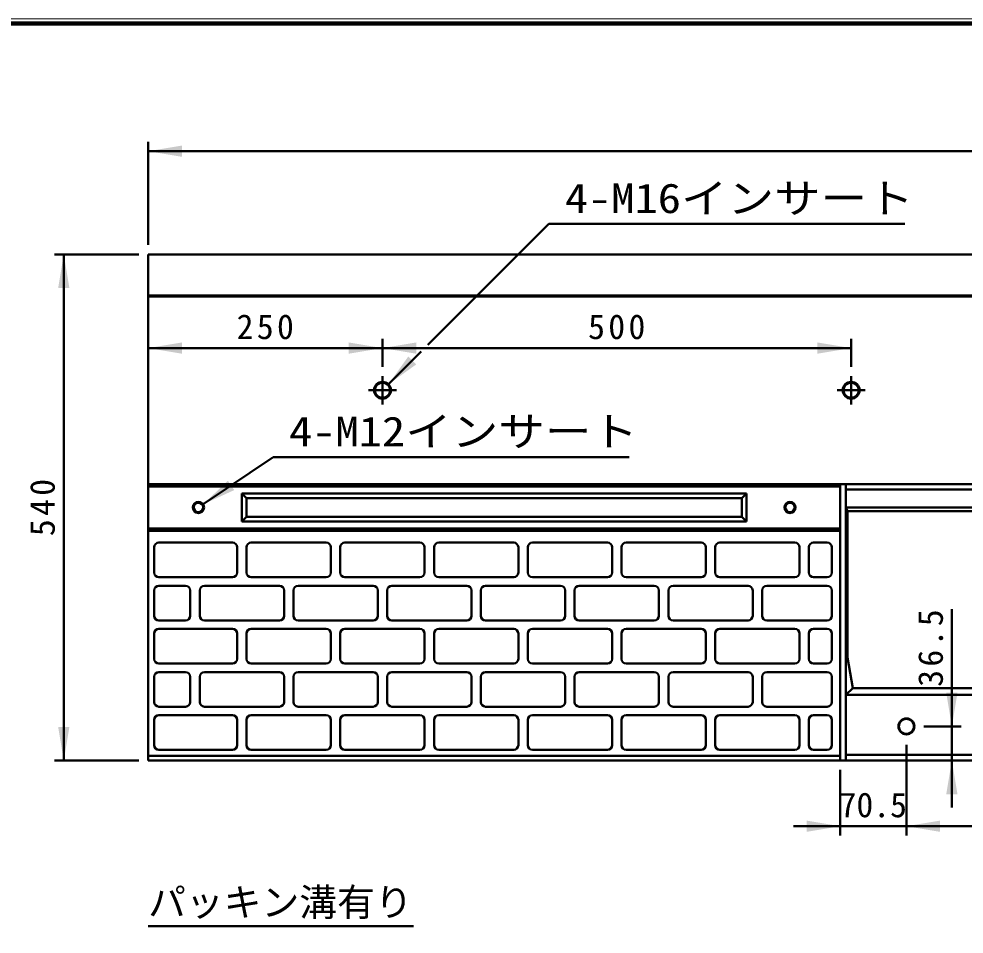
# Model space of a CAD drawing. Units: millimetres, scale not verified. Extents: x 100 to 4105, y 100 to 2870.
# Drawn here: x 1798 to 2807, y 1894 to 2870 of the extents above; entities that cross this region are included whole.
import ezdxf
from ezdxf.enums import TextEntityAlignment as Align

# ---------------------------------------------------------------- set-up
doc = ezdxf.new("R2010")
doc.units = ezdxf.units.MM
doc.header["$LTSCALE"] = 5
doc.linetypes.add('USER2', pattern=[13.4, 10, -1.2, 1, -1.2])
doc.layers.add('V-nasSTD', color=7, linetype='Continuous', lineweight=35)
doc.styles.add('ＭＳ ゴシック', font='')
doc.styles.get('ＭＳ ゴシック').set_extended_font_data('MS Gothic')

msp = doc.modelspace()

# ---------------------------------------------------------------- hatches: boundary and pattern name
at = {"layer": 'V-nasSTD'}
for points in [[(1972, 2734.887), (1936, 2728.887), (1972, 2722.887)], [(1852, 2582.887), (1846, 2618.887), (1840, 2582.887)], [(1972, 2524.887), (1936, 2518.887), (1972, 2512.887)], [(2150, 2512.887), (2186, 2518.887), (2150, 2524.887)], [(2222, 2524.887), (2186, 2518.887), (2222, 2512.887)], [(2650, 2512.887), (2686, 2518.887), (2650, 2524.887)], [(2213.577, 2509.949), (2192.364, 2480.251), (2222.062, 2501.464)], [(2027.852, 2367.445), (2024.491, 2372.415), (2021.13, 2377.385), (1994.67, 2352.248)], [(2787.5, 2151.387), (2793.5, 2115.387), (2799.5, 2151.387)], [(1840, 2114.887), (1846, 2078.887), (1852, 2114.887)], [(2787.5, 2042.887), (2793.5, 2078.887), (2799.5, 2042.887)], [(2638.5, 2002.887), (2674.5, 2008.887), (2638.5, 2014.887)], [(2781, 2014.887), (2745, 2008.887), (2781, 2002.887)]]:
    msp.add_hatch(color=256, dxfattribs=at).paths.add_polyline_path(points)

# ---------------------------------------------------------------- linework, layer by layer
at = {"layer": 'V-nasSTD', "lineweight": 100}
msp.add_line((4100, 2865), (105, 2865), dxfattribs=at)
at = {"layer": 'V-nasSTD', "lineweight": 50}
for p, q in [((1936, 2628.887), (1936, 2738.887)), ((1936, 2728.887), (3936, 2728.887)), ((2234.536, 2522.422), (2363.478, 2651.365)), ((2363.478, 2651.365), (2743.478, 2651.365)), ((1926, 2618.887), (1836, 2618.887)), ((1846, 2078.887), (1846, 2618.887)), ((1936, 2618.887), (1936, 2078.887)), ((3936, 2618.887), (1936, 2618.887)), ((2936, 2574.887), (1936, 2574.887)), ((2936, 2573.887), (1936, 2573.887)), ((2186, 2498.887), (2186, 2528.887)), ((2686, 2498.887), (2686, 2528.887)), ((1936, 2518.887), (2186, 2518.887)), ((2186, 2518.887), (2686, 2518.887)), ((2192.364, 2480.251), (2227.464, 2515.351)), ((2069.223, 2402.665), (1994.67, 2352.248)), ((2069.223, 2402.665), (2449.223, 2402.665)), ((2674.5, 2373.887), (1936, 2373.887)), ((2674.5, 2371.387), (1936, 2371.387)), ((2674.5, 2373.887), (2674.5, 2078.887)), ((2674.5, 2373.887), (2680.5, 2373.887)), ((2680.5, 2373.887), (2680.5, 2078.887)), ((2680.5, 2373.887), (3191.5, 2373.887)), ((2574.5, 2363.887), (2036, 2363.887)), ((2036, 2363.887), (2036, 2333.887)), ((2041, 2358.887), (2036, 2363.887)), ((2569.5, 2358.887), (2574.5, 2363.887)), ((2574.5, 2363.887), (2574.5, 2333.887)), ((2680.5, 2367.887), (3191.5, 2367.887)), ((2569.5, 2358.887), (2041, 2358.887)), ((2041, 2358.887), (2041, 2338.887)), ((2569.5, 2358.887), (2569.5, 2338.887)), ((2680.5, 2348.887), (3191.5, 2348.887)), ((2682.25, 2344.987), (2680.5, 2348.887)), ((2682.25, 2344.987), (3189.75, 2344.987)), ((2682.25, 2344.987), (2682.25, 2188.887)), ((2041, 2338.887), (2036, 2333.887)), ((2574.5, 2333.887), (2036, 2333.887)), ((2569.5, 2338.887), (2041, 2338.887)), ((2569.5, 2338.887), (2574.5, 2333.887)), ((2674.5, 2326.387), (1936, 2326.387)), ((2674.5, 2323.887), (1936, 2323.887)), ((1947.5, 2311.387), (2026, 2311.387)), ((2046, 2311.387), (2126, 2311.387)), ((2146, 2311.387), (2226, 2311.387)), ((2246, 2311.387), (2326, 2311.387)), ((2346, 2311.387), (2426, 2311.387)), ((2446, 2311.387), (2526, 2311.387)), ((2546, 2311.387), (2626, 2311.387)), ((2646, 2311.387), (2660.5, 2311.387)), ((1942.5, 2279.387), (1942.5, 2306.387)), ((2031, 2306.387), (2031, 2279.387)), ((2041, 2279.387), (2041, 2306.387)), ((2131, 2306.387), (2131, 2279.387)), ((2141, 2279.387), (2141, 2306.387)), ((2231, 2306.387), (2231, 2279.387)), ((2241, 2279.387), (2241, 2306.387)), ((2331, 2306.387), (2331, 2279.387)), ((2341, 2279.387), (2341, 2306.387)), ((2431, 2306.387), (2431, 2279.387)), ((2441, 2279.387), (2441, 2306.387)), ((2531, 2306.387), (2531, 2279.387)), ((2541, 2279.387), (2541, 2306.387)), ((2631, 2306.387), (2631, 2279.387)), ((2641, 2279.387), (2641, 2306.387)), ((2665.5, 2306.387), (2665.5, 2279.387)), ((2026, 2274.387), (1947.5, 2274.387)), ((2126, 2274.387), (2046, 2274.387)), ((2226, 2274.387), (2146, 2274.387)), ((2326, 2274.387), (2246, 2274.387)), ((2426, 2274.387), (2346, 2274.387)), ((2526, 2274.387), (2446, 2274.387)), ((2626, 2274.387), (2546, 2274.387)), ((2660.5, 2274.387), (2646, 2274.387)), ((1942.5, 2260.387), (1942.5, 2233.387)), ((1976, 2265.387), (1947.5, 2265.387)), ((1981, 2233.387), (1981, 2260.387)), ((1991, 2260.387), (1991, 2233.387)), ((2076, 2265.387), (1996, 2265.387)), ((2081, 2233.387), (2081, 2260.387)), ((2091, 2260.387), (2091, 2233.387)), ((2176, 2265.387), (2096, 2265.387)), ((2181, 2233.387), (2181, 2260.387)), ((2191, 2260.387), (2191, 2233.387)), ((2276, 2265.387), (2196, 2265.387)), ((2281, 2233.387), (2281, 2260.387)), ((2291, 2260.387), (2291, 2233.387)), ((2376, 2265.387), (2296, 2265.387)), ((2381, 2233.387), (2381, 2260.387)), ((2391, 2260.387), (2391, 2233.387)), ((2476, 2265.387), (2396, 2265.387)), ((2481, 2233.387), (2481, 2260.387)), ((2491, 2260.387), (2491, 2233.387)), ((2576, 2265.387), (2496, 2265.387)), ((2581, 2233.387), (2581, 2260.387)), ((2591, 2260.387), (2591, 2233.387)), ((2660.5, 2265.387), (2596, 2265.387)), ((2665.5, 2233.387), (2665.5, 2260.387)), ((2793.5, 2240.387), (2793.5, 2115.387)), ((1947.5, 2228.387), (1976, 2228.387)), ((2026, 2219.387), (1947.5, 2219.387)), ((1996, 2228.387), (2076, 2228.387)), ((2126, 2219.387), (2046, 2219.387)), ((2096, 2228.387), (2176, 2228.387)), ((2226, 2219.387), (2146, 2219.387)), ((2196, 2228.387), (2276, 2228.387)), ((2326, 2219.387), (2246, 2219.387)), ((2296, 2228.387), (2376, 2228.387)), ((2426, 2219.387), (2346, 2219.387)), ((2396, 2228.387), (2476, 2228.387)), ((2526, 2219.387), (2446, 2219.387)), ((2496, 2228.387), (2576, 2228.387)), ((2626, 2219.387), (2546, 2219.387)), ((2596, 2228.387), (2660.5, 2228.387)), ((2660.5, 2219.387), (2646, 2219.387)), ((1942.5, 2214.387), (1942.5, 2187.387)), ((2031, 2187.387), (2031, 2214.387)), ((2041, 2214.387), (2041, 2187.387)), ((2131, 2187.387), (2131, 2214.387)), ((2141, 2214.387), (2141, 2187.387)), ((2231, 2187.387), (2231, 2214.387)), ((2241, 2214.387), (2241, 2187.387)), ((2331, 2187.387), (2331, 2214.387)), ((2341, 2214.387), (2341, 2187.387)), ((2431, 2187.387), (2431, 2214.387)), ((2441, 2214.387), (2441, 2187.387)), ((2531, 2187.387), (2531, 2214.387)), ((2541, 2214.387), (2541, 2187.387)), ((2631, 2187.387), (2631, 2214.387)), ((2641, 2214.387), (2641, 2187.387)), ((2665.5, 2187.387), (2665.5, 2214.387)), ((2687.687, 2156.057), (2682.25, 2188.887)), ((1947.5, 2182.387), (2026, 2182.387)), ((2046, 2182.387), (2126, 2182.387)), ((2146, 2182.387), (2226, 2182.387)), ((2246, 2182.387), (2326, 2182.387)), ((2346, 2182.387), (2426, 2182.387)), ((2446, 2182.387), (2526, 2182.387)), ((2546, 2182.387), (2626, 2182.387)), ((2646, 2182.387), (2660.5, 2182.387)), ((1942.5, 2168.387), (1942.5, 2141.387)), ((1976, 2173.387), (1947.5, 2173.387)), ((1981, 2141.387), (1981, 2168.387)), ((1991, 2168.387), (1991, 2141.387)), ((2076, 2173.387), (1996, 2173.387)), ((2081, 2141.387), (2081, 2168.387)), ((2091, 2168.387), (2091, 2141.387)), ((2176, 2173.387), (2096, 2173.387)), ((2181, 2141.387), (2181, 2168.387)), ((2191, 2168.387), (2191, 2141.387)), ((2276, 2173.387), (2196, 2173.387)), ((2281, 2141.387), (2281, 2168.387)), ((2291, 2168.387), (2291, 2141.387)), ((2376, 2173.387), (2296, 2173.387)), ((2381, 2141.387), (2381, 2168.387)), ((2391, 2168.387), (2391, 2141.387)), ((2476, 2173.387), (2396, 2173.387)), ((2481, 2141.387), (2481, 2168.387)), ((2491, 2168.387), (2491, 2141.387)), ((2576, 2173.387), (2496, 2173.387)), ((2581, 2141.387), (2581, 2168.387)), ((2591, 2168.387), (2591, 2141.387)), ((2660.5, 2173.387), (2596, 2173.387)), ((2665.5, 2141.387), (2665.5, 2168.387)), ((2687.687, 2156.057), (2680.5, 2148.887)), ((2680.5, 2148.887), (3191.5, 2148.887)), ((2687.687, 2156.057), (3184.313, 2156.057)), ((1947.5, 2136.387), (1976, 2136.387)), ((1996, 2136.387), (2076, 2136.387)), ((2096, 2136.387), (2176, 2136.387)), ((2196, 2136.387), (2276, 2136.387)), ((2296, 2136.387), (2376, 2136.387)), ((2396, 2136.387), (2476, 2136.387)), ((2496, 2136.387), (2576, 2136.387)), ((2596, 2136.387), (2660.5, 2136.387)), ((1942.5, 2122.387), (1942.5, 2095.387)), ((2026, 2127.387), (1947.5, 2127.387)), ((2031, 2095.387), (2031, 2122.387)), ((2041, 2122.387), (2041, 2095.387)), ((2126, 2127.387), (2046, 2127.387)), ((2131, 2095.387), (2131, 2122.387)), ((2141, 2122.387), (2141, 2095.387)), ((2226, 2127.387), (2146, 2127.387)), ((2231, 2095.387), (2231, 2122.387)), ((2241, 2122.387), (2241, 2095.387)), ((2326, 2127.387), (2246, 2127.387)), ((2331, 2095.387), (2331, 2122.387)), ((2341, 2122.387), (2341, 2095.387)), ((2426, 2127.387), (2346, 2127.387)), ((2431, 2095.387), (2431, 2122.387)), ((2441, 2122.387), (2441, 2095.387)), ((2526, 2127.387), (2446, 2127.387)), ((2531, 2095.387), (2531, 2122.387)), ((2541, 2122.387), (2541, 2095.387)), ((2626, 2127.387), (2546, 2127.387)), ((2631, 2095.387), (2631, 2122.387)), ((2641, 2122.387), (2641, 2095.387)), ((2660.5, 2127.387), (2646, 2127.387)), ((2665.5, 2095.387), (2665.5, 2122.387)), ((2803.5, 2115.387), (2763.5, 2115.387)), ((2793.5, 2078.887), (2793.5, 2115.387)), ((1947.5, 2090.387), (2026, 2090.387)), ((2046, 2090.387), (2126, 2090.387)), ((2146, 2090.387), (2226, 2090.387)), ((2246, 2090.387), (2326, 2090.387)), ((2346, 2090.387), (2426, 2090.387)), ((2446, 2090.387), (2526, 2090.387)), ((2546, 2090.387), (2626, 2090.387)), ((2646, 2090.387), (2660.5, 2090.387)), ((2745, 1998.887), (2745, 2095.887)), ((1926, 2078.887), (1836, 2078.887)), ((1936, 2083.887), (2674.5, 2083.887)), ((1936, 2078.887), (2674.5, 2078.887)), ((2674.5, 2078.887), (2680.5, 2078.887)), ((2674.5, 2078.887), (2680.5, 2078.887)), ((2680.5, 2084.887), (3191.5, 2084.887)), ((2680.5, 2078.887), (3191.5, 2078.887)), ((2793.5, 2028.887), (2793.5, 2078.887)), ((2674.5, 1998.887), (2674.5, 2068.887)), ((2624.5, 2008.887), (2674.5, 2008.887)), ((2674.5, 2008.887), (2745, 2008.887)), ((2745, 2008.887), (3127, 2008.887)), ((1936, 1902.327), (2219.208, 1902.327))]:
    msp.add_line(p, q, dxfattribs=at)
at = {"layer": 'V-nasSTD', "linetype": 'USER2', "lineweight": 50}
for p, q in [((2186, 2488.887), (2186, 2458.887)), ((2686, 2488.887), (2686, 2458.887)), ((2201, 2473.887), (2171, 2473.887)), ((2701, 2473.887), (2671, 2473.887))]:
    msp.add_line(p, q, dxfattribs=at)
at = {"layer": 'V-nasSTD', "lineweight": 13}
msp.add_lwpolyline([(100, 100), (100, 2870), (4105, 2870), (4105, 100)], close=True, dxfattribs=at)
at = {"layer": 'V-nasSTD', "lineweight": 50}
for centre, radius in [((2186, 2473.887), 9), ((2186, 2473.887), 8), ((2686, 2473.887), 9), ((2686, 2473.887), 8), ((1989.7, 2348.887), 6), ((1989.7, 2348.887), 5), ((2620.8, 2348.887), 6), ((2620.8, 2348.887), 5), ((2745, 2115.387), 8.5), ((2745, 2115.387), 8)]:
    msp.add_circle(centre, radius, dxfattribs=at)
for centre, start, end in [((1947.5, 2306.387), 90, 180), ((2026, 2306.387), 0, 90), ((2046, 2306.387), 90, 180), ((2126, 2306.387), 0, 90), ((2146, 2306.387), 90, 180), ((2226, 2306.387), 0, 90), ((2246, 2306.387), 90, 180), ((2326, 2306.387), 0, 90), ((2346, 2306.387), 90, 180), ((2426, 2306.387), 0, 90), ((2446, 2306.387), 90, 180), ((2526, 2306.387), 0, 90), ((2546, 2306.387), 90, 180), ((2626, 2306.387), 0, 90), ((2646, 2306.387), 90, 180), ((2660.5, 2306.387), 0, 90), ((1947.5, 2279.387), 180, 270), ((2026, 2279.387), 270, 0), ((2046, 2279.387), 180, 270), ((2126, 2279.387), 270, 0), ((2146, 2279.387), 180, 270), ((2226, 2279.387), 270, 0), ((2246, 2279.387), 180, 270), ((2326, 2279.387), 270, 0), ((2346, 2279.387), 180, 270), ((2426, 2279.387), 270, 0), ((2446, 2279.387), 180, 270), ((2526, 2279.387), 270, 0), ((2546, 2279.387), 180, 270), ((2626, 2279.387), 270, 0), ((2646, 2279.387), 180, 270), ((2660.5, 2279.387), 270, 0), ((1947.5, 2260.387), 90, 180), ((1976, 2260.387), 0, 90), ((1996, 2260.387), 90, 180), ((2076, 2260.387), 0, 90), ((2096, 2260.387), 90, 180), ((2176, 2260.387), 0, 90), ((2196, 2260.387), 90, 180), ((2276, 2260.387), 0, 90), ((2296, 2260.387), 90, 180), ((2376, 2260.387), 0, 90), ((2396, 2260.387), 90, 180), ((2476, 2260.387), 0, 90), ((2496, 2260.387), 90, 180), ((2576, 2260.387), 0, 90), ((2596, 2260.387), 90, 180), ((2660.5, 2260.387), 0, 90), ((1947.5, 2233.387), 180, 270), ((1976, 2233.387), 270, 0), ((1996, 2233.387), 180, 270), ((2076, 2233.387), 270, 0), ((2096, 2233.387), 180, 270), ((2176, 2233.387), 270, 0), ((2196, 2233.387), 180, 270), ((2276, 2233.387), 270, 0), ((2296, 2233.387), 180, 270), ((2376, 2233.387), 270, 0), ((2396, 2233.387), 180, 270), ((2476, 2233.387), 270, 0), ((2496, 2233.387), 180, 270), ((2576, 2233.387), 270, 0), ((2596, 2233.387), 180, 270), ((2660.5, 2233.387), 270, 0), ((1947.5, 2214.387), 90, 180), ((2026, 2214.387), 0, 90), ((2046, 2214.387), 90, 180), ((2126, 2214.387), 0, 90), ((2146, 2214.387), 90, 180), ((2226, 2214.387), 0, 90), ((2246, 2214.387), 90, 180), ((2326, 2214.387), 0, 90), ((2346, 2214.387), 90, 180), ((2426, 2214.387), 0, 90), ((2446, 2214.387), 90, 180), ((2526, 2214.387), 0, 90), ((2546, 2214.387), 90, 180), ((2626, 2214.387), 0, 90), ((2646, 2214.387), 90, 180), ((2660.5, 2214.387), 0, 90), ((1947.5, 2187.387), 180, 270), ((2026, 2187.387), 270, 0), ((2046, 2187.387), 180, 270), ((2126, 2187.387), 270, 0), ((2146, 2187.387), 180, 270), ((2226, 2187.387), 270, 0), ((2246, 2187.387), 180, 270), ((2326, 2187.387), 270, 0), ((2346, 2187.387), 180, 270), ((2426, 2187.387), 270, 0), ((2446, 2187.387), 180, 270), ((2526, 2187.387), 270, 0), ((2546, 2187.387), 180, 270), ((2626, 2187.387), 270, 0), ((2646, 2187.387), 180, 270), ((2660.5, 2187.387), 270, 0), ((1947.5, 2168.387), 90, 180), ((1976, 2168.387), 0, 90), ((1996, 2168.387), 90, 180), ((2076, 2168.387), 0, 90), ((2096, 2168.387), 90, 180), ((2176, 2168.387), 0, 90), ((2196, 2168.387), 90, 180), ((2276, 2168.387), 0, 90), ((2296, 2168.387), 90, 180), ((2376, 2168.387), 0, 90), ((2396, 2168.387), 90, 180), ((2476, 2168.387), 0, 90), ((2496, 2168.387), 90, 180), ((2576, 2168.387), 0, 90), ((2596, 2168.387), 90, 180), ((2660.5, 2168.387), 0, 90), ((1947.5, 2141.387), 180, 270), ((1976, 2141.387), 270, 0), ((1996, 2141.387), 180, 270), ((2076, 2141.387), 270, 0), ((2096, 2141.387), 180, 270), ((2176, 2141.387), 270, 0), ((2196, 2141.387), 180, 270), ((2276, 2141.387), 270, 0), ((2296, 2141.387), 180, 270), ((2376, 2141.387), 270, 0), ((2396, 2141.387), 180, 270), ((2476, 2141.387), 270, 0), ((2496, 2141.387), 180, 270), ((2576, 2141.387), 270, 0), ((2596, 2141.387), 180, 270), ((2660.5, 2141.387), 270, 0), ((1947.5, 2122.387), 90, 180), ((2026, 2122.387), 0, 90), ((2046, 2122.387), 90, 180), ((2126, 2122.387), 0, 90), ((2146, 2122.387), 90, 180), ((2226, 2122.387), 0, 90), ((2246, 2122.387), 90, 180), ((2326, 2122.387), 0, 90), ((2346, 2122.387), 90, 180), ((2426, 2122.387), 0, 90), ((2446, 2122.387), 90, 180), ((2526, 2122.387), 0, 90), ((2546, 2122.387), 90, 180), ((2626, 2122.387), 0, 90), ((2646, 2122.387), 90, 180), ((2660.5, 2122.387), 0, 90), ((1947.5, 2095.387), 180, 270), ((2026, 2095.387), 270, 0), ((2046, 2095.387), 180, 270), ((2126, 2095.387), 270, 0), ((2146, 2095.387), 180, 270), ((2226, 2095.387), 270, 0), ((2246, 2095.387), 180, 270), ((2326, 2095.387), 270, 0), ((2346, 2095.387), 180, 270), ((2426, 2095.387), 270, 0), ((2446, 2095.387), 180, 270), ((2526, 2095.387), 270, 0), ((2546, 2095.387), 180, 270), ((2626, 2095.387), 270, 0), ((2646, 2095.387), 180, 270), ((2660.5, 2095.387), 270, 0)]:
    msp.add_arc(centre, 5, start, end, dxfattribs=at)

# ---------------------------------------------------------------- texts
at = {"layer": 'V-nasSTD', "style": 'ＭＳ ゴシック', "width": 1.15}
for s, p in [('4-M16インサート', (2380.598, 2694.565)), ('4-M12インサート', (2086.343, 2445.865))]:
    msp.add_text(s, height=31.67, dxfattribs=at).set_placement(p, align=Align.TOP_LEFT)
at = {"layer": 'V-nasSTD', "style": 'ＭＳ ゴシック'}
for s, height, p in [('70.5', 26.39, (2673.75, 2044.887)), ('パッキン溝有り', 29.56, (1936, 1942.647))]:
    msp.add_text(s, height=height, dxfattribs=at).set_placement(p, align=Align.TOP_LEFT)
at = {"layer": 'V-nasSTD', "char_height": 26.39, "attachment_point": 1, "style": 'ＭＳ ゴシック'}
for s, insert in [('\\T1.2;250', (2030.4, 2554.887)), ('\\T1.2;500', (2405.4, 2554.887))]:
    msp.add_mtext(s, dxfattribs=dict(at, insert=insert))
at = {"layer": 'V-nasSTD', "char_height": 26.39, "attachment_point": 1, "rotation": 90, "style": 'ＭＳ ゴシック'}
for s, insert in [('\\T1.2;540', (1810, 2318.287)), ('\\T1.2;36.5', (2757.5, 2157.587))]:
    msp.add_mtext(s, dxfattribs=dict(at, insert=insert))

doc.saveas('drawing.dxf')
